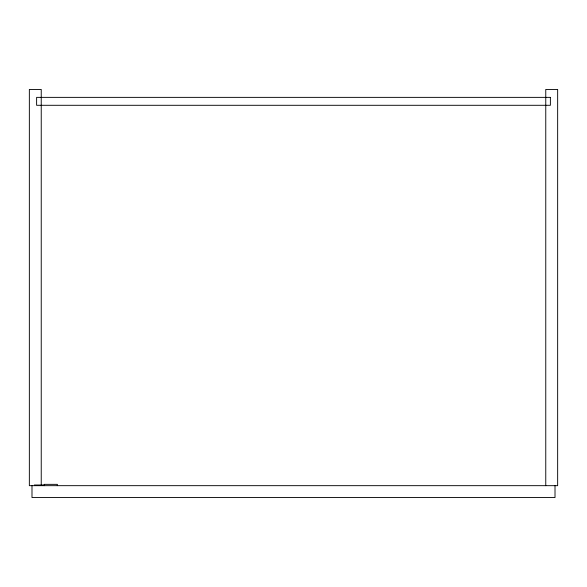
<?xml version="1.0" encoding="UTF-8"?>
<svg xmlns="http://www.w3.org/2000/svg" width="587" height="587" viewBox="0 0 587 587"><rect width="100%" height="100%" fill="white"/><g stroke="black" fill="none" stroke-linecap="round" stroke-linejoin="round"><path stroke-width="0.88" d="M57.416 484.348L44.208 484.348L44.208 485.669M34.303 485.009L44.208 485.009M57.24 485.009L57.416 485.669M555.009 485.669L555.009 497.556L31.992 497.556L31.992 485.669M545.763 485.669L545.763 89.444L557.65 89.444L557.65 485.669L29.35 485.669L29.35 89.444L41.237 89.444L41.237 484.752M550.386 97.369L36.614 97.369L36.614 105.293L550.386 105.293L550.386 97.369"/></g></svg>
